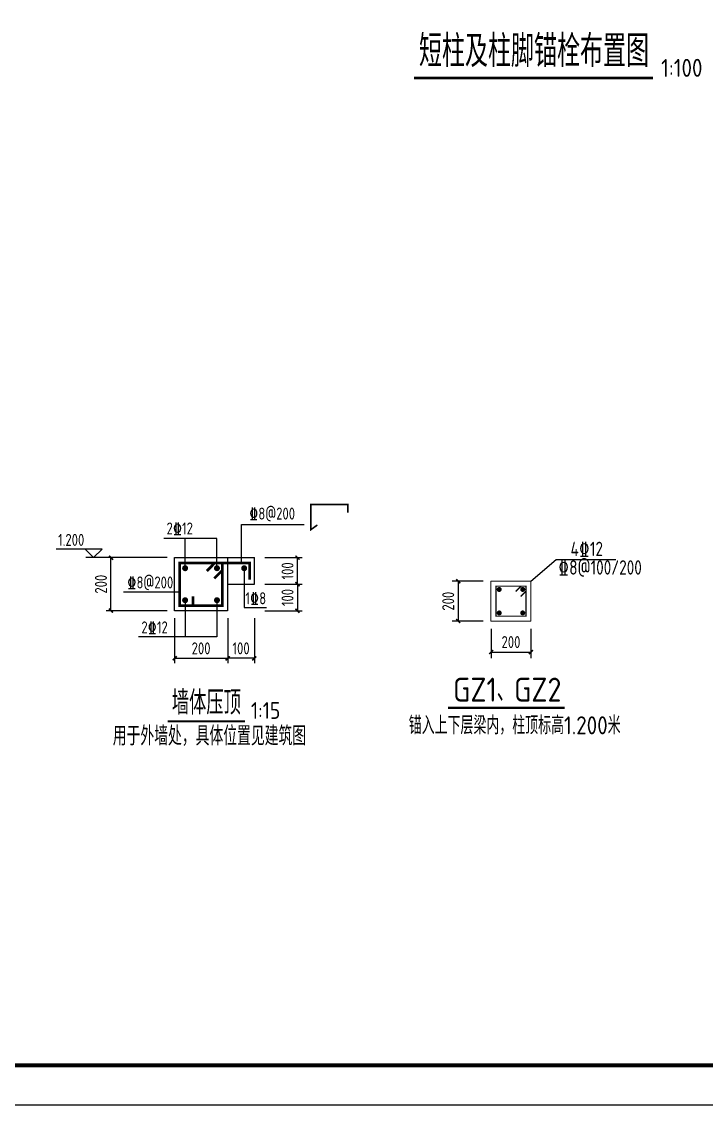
# Model space of a CAD drawing. Header units: millimetres. Extents: x 865974 to 875117, y 41124 to 44891.
# Drawn here: x 868229.3 to 868400.7, y 41123.6 to 41394.8 of the extents above; entities that cross this region are included whole.
import ezdxf

# ---------------------------------------------------------------- set-up
doc = ezdxf.new("R2010")
doc.units = ezdxf.units.MM
doc.header["$LTSCALE"] = 1000
doc.header["$MEASUREMENT"] = 0
doc.linetypes.add('4', pattern=[5, 1.5, -1, 1.5, -1])
for name, color, linetype in [('120', 253, 'Continuous'), ('1500', 4, 'Continuous'), ('21', 3, '4'), ('22', 1, 'Continuous'), ('DIM', 7, 'Continuous'), ('DIM_SYMB', 3, 'Continuous'), ('NUM', 7, 'Continuous'), ('PUB_TEXT', 7, 'Continuous'), ('梁', 4, 'Continuous'), ('水平标注', 2, 'Continuous'), ('独立基础', 2, 'Continuous')]:
    doc.layers.add(name, color=color, linetype=linetype)
doc.layers.add('Z-柱大样外框', color=7, linetype='ByLayer', lineweight=18)
doc.styles.add('GBHZ', font='gbenor.shx', dxfattribs={"width": 0.9, "bigfont": 'gbcbig.shx'})
doc.dimstyles.new('Y15', dxfattribs={"dimscale": 0, "dimtxt": 3, "dimasz": 0.01, "dimexe": 1.2, "dimexo": 1, "dimgap": 1, "dimtad": 1, "dimdec": 0, "dimlfac": 15, "dimzin": 0, "dimdsep": 46, "dimtxsty": 'GBHZ', "dimblk1": 'DX', "dimblk2": 'DX', "dimsah": 1, "dimcen": 0.09, "dimdle": 1, "dimadec": 0, "dimazin": 0, "dimtfac": 1, "dimtdec": 0, "dimtix": 1, "dimtmove": 2, "dimatfit": 3, "dimldrblk": 'DX', "dimfxl": 0, "dimtolj": 1, "dimtzin": 0, "dimarcsym": 0})
doc.dimstyles.new('Y20', dxfattribs={"dimscale": 0, "dimtxt": 3, "dimasz": 0.01, "dimexe": 1.5, "dimexo": 0.03, "dimgap": 1, "dimtad": 1, "dimdec": 0, "dimlfac": 20, "dimzin": 0, "dimdsep": 46, "dimtxsty": 'GBHZ', "dimblk1": 'DX', "dimblk2": 'DX', "dimsah": 1, "dimcen": 0.09, "dimdle": 1, "dimadec": 0, "dimazin": 0, "dimtfac": 1, "dimtdec": 0, "dimtix": 1, "dimtmove": 2, "dimatfit": 3, "dimldrblk": 'DX', "dimfxl": 0, "dimtolj": 1, "dimtzin": 0, "dimarcsym": 0})

# ---------------------------------------------------------------- blocks, each defined once
blk = doc.blocks.new('DX')
at = {"color": 0, "linetype": 'ByBlock', "const_width": 40}
blk.add_lwpolyline([(-54, -51), (46, 49)], dxfattribs=at)
blk = doc.blocks.new('*D572')
at = {"layer": 'Defpoints', "color": 0, "transparency": 16777216}
for p in [(868267.58, 41246.48), (868280.91, 41246.48), (868280.91, 41235.46)]:
    blk.add_point(p, dxfattribs=at)
at = {"layer": 'dim', "color": 0, "lineweight": -2, "transparency": 16777216}
for p, q in [((868267.58, 41245.48), (868267.58, 41234.26)), ((868280.91, 41245.48), (868280.91, 41234.26)), ((868267.59, 41235.46), (868280.9, 41235.46))]:
    blk.add_line(p, q, dxfattribs=at)
at = {"layer": 'dim', "color": 0, "lineweight": -2, "transparency": 16777216, "xscale": 0.01, "yscale": 0.01, "zscale": 0.01, "rotation": 180}
blk.add_blockref('DX', (868267.58, 41235.46), dxfattribs=at)
at = {"layer": 'dim', "color": 0, "lineweight": -2, "transparency": 16777216, "xscale": 0.01, "yscale": 0.01, "zscale": 0.01}
blk.add_blockref('DX', (868280.91, 41235.46), dxfattribs=at)
at = {"layer": 'dim', "color": 0, "transparency": 16777216, "insert": (868274.24, 41237.96), "char_height": 3, "attachment_point": 5, "style": 'GBHZ'}
blk.add_mtext('\\A1;200', dxfattribs=at)
blk = doc.blocks.new('*D573')
at = {"layer": 'Defpoints', "color": 0, "transparency": 16777216}
for p in [(868251.68, 41260.68), (868266.73, 41260.68), (868266.73, 41247.34)]:
    blk.add_point(p, dxfattribs=at)
at = {"layer": 'dim', "color": 0, "lineweight": -2, "transparency": 16777216}
for p, q in [((868265.73, 41260.68), (868250.48, 41260.68)), ((868251.68, 41247.35), (868251.68, 41260.67)), ((868265.73, 41247.34), (868250.48, 41247.34))]:
    blk.add_line(p, q, dxfattribs=at)
at = {"layer": 'dim', "color": 0, "lineweight": -2, "transparency": 16777216, "xscale": 0.01, "yscale": 0.01, "zscale": 0.01}
for p, rotation in [((868251.68, 41260.68), 90), ((868251.68, 41247.34), 270)]:
    blk.add_blockref('DX', p, dxfattribs=dict(at, rotation=rotation))
at = {"layer": 'dim', "color": 0, "transparency": 16777216, "insert": (868249.18, 41254.01), "char_height": 3, "attachment_point": 5, "rotation": 90, "style": 'GBHZ'}
blk.add_mtext('\\A1;200', dxfattribs=at)
blk = doc.blocks.new('*D574')
at = {"layer": 'Defpoints', "color": 0, "transparency": 16777216}
for p in [(868280.91, 41246.48), (868287.58, 41246.48), (868280.91, 41235.46)]:
    blk.add_point(p, dxfattribs=at)
at = {"layer": 'dim', "color": 0, "lineweight": -2, "transparency": 16777216}
for p, q in [((868280.91, 41245.48), (868280.91, 41234.26)), ((868287.58, 41245.48), (868287.58, 41234.26)), ((868287.57, 41235.46), (868280.92, 41235.46))]:
    blk.add_line(p, q, dxfattribs=at)
at = {"layer": 'dim', "color": 0, "lineweight": -2, "transparency": 16777216, "xscale": 0.01, "yscale": 0.01, "zscale": 0.01, "rotation": 180}
blk.add_blockref('DX', (868280.91, 41235.46), dxfattribs=at)
at = {"layer": 'dim', "color": 0, "lineweight": -2, "transparency": 16777216, "xscale": 0.01, "yscale": 0.01, "zscale": 0.01}
blk.add_blockref('DX', (868287.58, 41235.46), dxfattribs=at)
at = {"layer": 'dim', "color": 0, "transparency": 16777216, "insert": (868284.24, 41237.96), "char_height": 3, "attachment_point": 5, "style": 'GBHZ'}
blk.add_mtext('\\A1;100', dxfattribs=at)
blk = doc.blocks.new('*D575')
at = {"layer": 'Defpoints', "color": 0, "transparency": 16777216}
for p in [(868289.17, 41254.01), (868289.19, 41247.34), (868298.37, 41247.34)]:
    blk.add_point(p, dxfattribs=at)
at = {"layer": 'dim', "color": 0, "lineweight": -2, "transparency": 16777216}
for p, q in [((868290.17, 41254.01), (868299.57, 41254.01)), ((868298.37, 41254), (868298.37, 41247.35)), ((868290.19, 41247.34), (868299.57, 41247.34))]:
    blk.add_line(p, q, dxfattribs=at)
at = {"layer": 'dim', "color": 0, "lineweight": -2, "transparency": 16777216, "xscale": 0.01, "yscale": 0.01, "zscale": 0.01}
for p, rotation in [((868298.37, 41254.01), 90), ((868298.37, 41247.34), 270)]:
    blk.add_blockref('DX', p, dxfattribs=dict(at, rotation=rotation))
at = {"layer": 'dim', "color": 0, "transparency": 16777216, "insert": (868295.87, 41250.68), "char_height": 3, "attachment_point": 5, "rotation": 90, "style": 'GBHZ'}
blk.add_mtext('\\A1;100', dxfattribs=at)
blk = doc.blocks.new('*D576')
at = {"layer": 'Defpoints', "color": 0, "transparency": 16777216}
for p in [(868289.18, 41260.68), (868298.37, 41260.68), (868289.17, 41254.01)]:
    blk.add_point(p, dxfattribs=at)
at = {"layer": 'dim', "color": 0, "lineweight": -2, "transparency": 16777216}
for p, q in [((868290.18, 41260.68), (868299.57, 41260.68)), ((868298.37, 41254.02), (868298.37, 41260.67)), ((868290.17, 41254.01), (868299.57, 41254.01))]:
    blk.add_line(p, q, dxfattribs=at)
at = {"layer": 'dim', "color": 0, "lineweight": -2, "transparency": 16777216, "xscale": 0.01, "yscale": 0.01, "zscale": 0.01}
for p, rotation in [((868298.37, 41260.68), 90), ((868298.37, 41254.01), 270)]:
    blk.add_blockref('DX', p, dxfattribs=dict(at, rotation=rotation))
at = {"layer": 'dim', "color": 0, "transparency": 16777216, "insert": (868295.87, 41257.34), "char_height": 3, "attachment_point": 5, "rotation": 90, "style": 'GBHZ'}
blk.add_mtext('\\A1;100', dxfattribs=at)
blk = doc.blocks.new('*D582')
at = {"layer": 'Defpoints', "color": 0, "transparency": 16777216}
for p in [(868344.84, 41254.76), (868338.59, 41244.76), (868344.84, 41244.76)]:
    blk.add_point(p, dxfattribs=at)
at = {"layer": 'DIM', "color": 0, "lineweight": -2, "transparency": 16777216}
for p, q in [((868344.81, 41254.76), (868337.09, 41254.76)), ((868338.59, 41254.75), (868338.59, 41244.77)), ((868344.81, 41244.76), (868337.09, 41244.76))]:
    blk.add_line(p, q, dxfattribs=at)
at = {"layer": 'DIM', "color": 0, "lineweight": -2, "transparency": 16777216, "xscale": 0.01, "yscale": 0.01, "zscale": 0.01}
for p, rotation in [((868338.59, 41254.76), 90), ((868338.59, 41244.76), 270)]:
    blk.add_blockref('DX', p, dxfattribs=dict(at, rotation=rotation))
at = {"layer": 'DIM', "color": 0, "transparency": 16777216, "insert": (868336.09, 41249.76), "char_height": 3, "attachment_point": 5, "rotation": 90, "style": 'GBHZ'}
blk.add_mtext('\\A1;200', dxfattribs=at)
blk = doc.blocks.new('*D583')
at = {"layer": 'Defpoints', "color": 0, "transparency": 16777216}
for p in [(868346.8, 41242.89), (868356.8, 41242.89), (868356.8, 41237.03)]:
    blk.add_point(p, dxfattribs=at)
at = {"layer": 'DIM', "color": 0, "lineweight": -2, "transparency": 16777216}
for p, q in [((868346.8, 41242.86), (868346.8, 41235.53)), ((868356.8, 41242.86), (868356.8, 41235.53)), ((868346.81, 41237.03), (868356.79, 41237.03))]:
    blk.add_line(p, q, dxfattribs=at)
at = {"layer": 'DIM', "color": 0, "lineweight": -2, "transparency": 16777216, "xscale": 0.01, "yscale": 0.01, "zscale": 0.01, "rotation": 180}
blk.add_blockref('DX', (868346.8, 41237.03), dxfattribs=at)
at = {"layer": 'DIM', "color": 0, "lineweight": -2, "transparency": 16777216, "xscale": 0.01, "yscale": 0.01, "zscale": 0.01}
blk.add_blockref('DX', (868356.8, 41237.03), dxfattribs=at)
at = {"layer": 'DIM', "color": 0, "transparency": 16777216, "insert": (868351.8, 41239.53), "char_height": 3, "attachment_point": 5, "style": 'GBHZ'}
blk.add_mtext('\\A1;200', dxfattribs=at)

msp = doc.modelspace()

# ---------------------------------------------------------------- linework, layer by layer
at = {"color": 3, "linetype": 'Continuous'}
for p, q in [((868356.795, 41254.76), (868363.095, 41260.219)), ((868363.095, 41260.219), (868378.007, 41260.219))]:
    msp.add_line(p, q, dxfattribs=at)
msp.add_line((868675.584, 41123.604), (867834.584, 41123.604))
at = {"color": 0, "const_width": 1}
msp.add_lwpolyline([(868665.584, 41133.604), (867859.584, 41133.604), (867859.584, 41707.604), (868665.584, 41707.604)], close=True, dxfattribs=at)
at = {"const_width": 0.667}
msp.add_lwpolyline([(868327.506, 41380.643), (868387.318, 41380.643)], dxfattribs=at)
at = {"layer": '120'}
msp.add_line((868250.504, 41260.676), (868245.384, 41260.676), dxfattribs=at)
msp.add_lwpolyline([(868245.241, 41262.788), (868247.353, 41260.676), (868249.465, 41262.788), (868237.939, 41262.788)], dxfattribs=at)
at = {"layer": '1500', "const_width": 0.538}
msp.add_lwpolyline([(868365.247, 41223.081), (868336.037, 41223.081)], dxfattribs=at)
at = {"layer": '21', "const_width": 0.747}
for points in [[(868270.244, 41258.382, -1), (868270.244, 41257.635, -1), (868270.244, 41258.382)], [(868278.218, 41258.382, -1), (868278.218, 41257.635, -1), (868278.218, 41258.382)], [(868285.019, 41258.382, -1), (868285.019, 41257.635, -1), (868285.019, 41258.382)], [(868270.244, 41250.382, -1), (868270.244, 41249.636, -1), (868270.244, 41250.382)], [(868278.218, 41250.382, -1), (868278.218, 41249.635, -1), (868278.218, 41250.382)]]:
    msp.add_lwpolyline(points, format="xyb", dxfattribs=at)
at = {"layer": '22'}
for points, const_width in [([(868310.941, 41271.886), (868310.941, 41273.981), (868301.673, 41273.981), (868301.673, 41267.625), (868303.337, 41268.825)], 0.4), ([(868275.677, 41257.306), (868277.63, 41259.288)], 0.667), ([(868286.41, 41255.152), (868286.41, 41259.342), (868279.551, 41259.342)], 0.667), ([(868277.517, 41255.44), (868279.498, 41257.422)], 0.667), ([(868272.174, 41250.94), (868272.174, 41248.676)], 0.667)]:
    msp.add_lwpolyline(points, dxfattribs=dict(at, const_width=const_width))
at = {"layer": '22', "const_width": 0.667}
msp.add_lwpolyline([(868268.911, 41248.676), (868268.911, 41259.342), (868279.551, 41259.342), (868279.551, 41248.675)], close=True, dxfattribs=at)
at = {"layer": 'dim'}
for p, q in [((868278.218, 41265.408), (868264.92, 41265.408)), ((868270.244, 41258.009), (868270.244, 41265.408)), ((868278.218, 41258.009), (868278.218, 41265.408)), ((868270.244, 41250.009), (868270.244, 41240.826)), ((868278.218, 41250.009), (868278.218, 41240.827)), ((868278.218, 41240.827), (868258.596, 41240.827))]:
    msp.add_line(p, q, dxfattribs=at)
at = {"layer": 'DIM', "color": 210, "const_width": 0.313}
msp.add_lwpolyline([(868352.97, 41252.185), (868354.295, 41253.51), (868355.545, 41253.51), (868355.545, 41246.01), (868348.045, 41246.01), (868348.045, 41253.51), (868355.545, 41253.51), (868355.545, 41252.26), (868354.22, 41250.935)], dxfattribs=at)
at = {"layer": 'DIM', "color": 6, "const_width": 0.625}
for points in [[(868348.858, 41253.01, 1), (868348.858, 41252.385, 1)], [(868354.733, 41253.01, 1), (868354.733, 41252.385, 1)], [(868348.858, 41247.135, 1), (868348.858, 41246.51, 1)], [(868354.733, 41247.135, 1), (868354.733, 41246.51, 1)]]:
    msp.add_lwpolyline(points, format="xyb", close=True, dxfattribs=at)
at = {"layer": 'DIM_SYMB', "const_width": 0.525}
msp.add_lwpolyline([(868265.896, 41219.688), (868285.246, 41219.688)], dxfattribs=at)
at = {"layer": 'Z-柱大样外框'}
msp.add_lwpolyline([(868346.795, 41254.76), (868346.795, 41244.76), (868356.795, 41244.76), (868356.795, 41254.76)], close=True, dxfattribs=at)
at = {"layer": '梁'}
for p, q in [((868284.339, 41259.342), (868284.339, 41268.949)), ((868284.339, 41268.949), (868300.053, 41268.949)), ((868285.019, 41258.009), (868285.019, 41248.152)), ((868268.911, 41252.027), (868254.855, 41252.027)), ((868285.019, 41248.152), (868290.579, 41248.152))]:
    msp.add_line(p, q, dxfattribs=at)
at = {"layer": '独立基础'}
for p, q in [((868280.884, 41260.675), (868287.575, 41260.675)), ((868287.575, 41254.009), (868287.575, 41260.675)), ((868280.884, 41254.009), (868287.575, 41254.009))]:
    msp.add_line(p, q, dxfattribs=at)
msp.add_lwpolyline([(868267.578, 41247.342), (868267.578, 41260.676), (868280.884, 41260.675), (868280.884, 41247.342), (868267.578, 41247.342)], dxfattribs=at)

# ---------------------------------------------------------------- texts
at = {"ltscale": 2, "style": 'GBHZ'}
msp.add_text('1:100', height=4.5, rotation=0.20444, dxfattribs=at).set_placement((868389.394, 41380.948))
at = {"color": 3, "linetype": 'Continuous', "style": 'GBHZ', "width": 0.9}
for s, p in [('4\x8412', (868366.704, 41261.034)), ('\x848@100/200', (868363.593, 41256.395))]:
    msp.add_text(s, height=3.6, dxfattribs=at).set_placement(p)
at = {"layer": 'dim', "style": 'GBHZ', "width": 0.9}
for s, p in [('%%1328@200', (868286.255, 41270.177)), ('2%%13212', (868265.593, 41266.456)), ('1.200', (868238.453, 41263.592)), ('%%1328@200', (868255.764, 41252.945)), ('1%%1328', (868285.328, 41248.98)), ('2%%13212', (868259.298, 41241.71))]:
    msp.add_text(s, height=3, dxfattribs=at).set_placement(p)
at = {"layer": 'NUM', "style": 'GBHZ'}
msp.add_text('短柱及柱脚锚栓布置图', height=8, dxfattribs=at).set_placement((868328.76, 41383.416))
at = {"layer": 'PUB_TEXT', "style": 'GBHZ'}
for s, height, p in [('墙体压顶', 6, (868266.919, 41221.389)), ('1:15', 4.2, (868286.716, 41220.307)), ('用于外墙处，具体位置见建筑图', 4.8, (868252.139, 41213.654))]:
    msp.add_text(s, height=height, dxfattribs=at).set_placement(p)
at = {"layer": '水平标注', "style": 'GBHZ'}
for s, height, p in [('GZ1、GZ2', 6, (868337.296, 41224.621)), ('锚入上下层梁内，柱顶标高1.200米', 4.5, (868326.202, 41216.448))]:
    msp.add_text(s, height=height, dxfattribs=at).set_placement(p)

# ---------------------------------------------------------------- dimensions: what is measured, and where the dimension line sits
at = {"layer": 'dim'}
for base, p1, p2, angle, picture, middle in [((868251.678, 41260.676), (868266.728, 41247.342), (868266.728, 41260.676), 90, '*D573', (868249.178, 41254.009)), ((868298.365, 41260.675), (868289.168, 41254.009), (868289.182, 41260.675), 270, '*D576', (868295.865, 41257.342)), ((868298.365, 41247.342), (868289.168, 41254.009), (868289.188, 41247.342), 90, '*D575', (868295.865, 41250.675)), ((868280.91, 41235.455), (868287.575, 41246.483), (868280.91, 41246.483), 180, '*D574', (868284.242, 41237.955))]:
    dim = msp.add_linear_dim(base=base, p1=p1, p2=p2, angle=angle, dimstyle='Y15', override={"dimscale": 1}, dxfattribs=at)
    dim.commit()
    dim.dimension.update_dxf_attribs({"geometry": picture, "text_midpoint": middle})
at = {"layer": 'DIM'}
dim = msp.add_linear_dim(base=(868338.592, 41244.76), p1=(868344.842, 41254.76), p2=(868344.842, 41244.76), angle=270, dimstyle='Y20', override={"dimscale": 1}, dxfattribs=at)
dim.commit()
dim.dimension.update_dxf_attribs({"geometry": '*D582', "text_midpoint": (868336.092, 41249.76)})
at = {"layer": 'dim'}
dim = msp.add_linear_dim(base=(868280.91, 41235.455), p1=(868267.578, 41246.483), p2=(868280.91, 41246.483), dimstyle='Y15', override={"dimscale": 1}, dxfattribs=at)
dim.commit()
dim.dimension.update_dxf_attribs({"geometry": '*D572', "text_midpoint": (868274.244, 41237.955)})
at = {"layer": 'DIM'}
dim = msp.add_linear_dim(base=(868356.795, 41237.027), p1=(868346.795, 41242.892), p2=(868356.795, 41242.892), dimstyle='Y20', override={"dimscale": 1}, dxfattribs=at)
dim.commit()
dim.dimension.update_dxf_attribs({"geometry": '*D583', "text_midpoint": (868351.795, 41239.527)})

doc.saveas('drawing.dxf')
